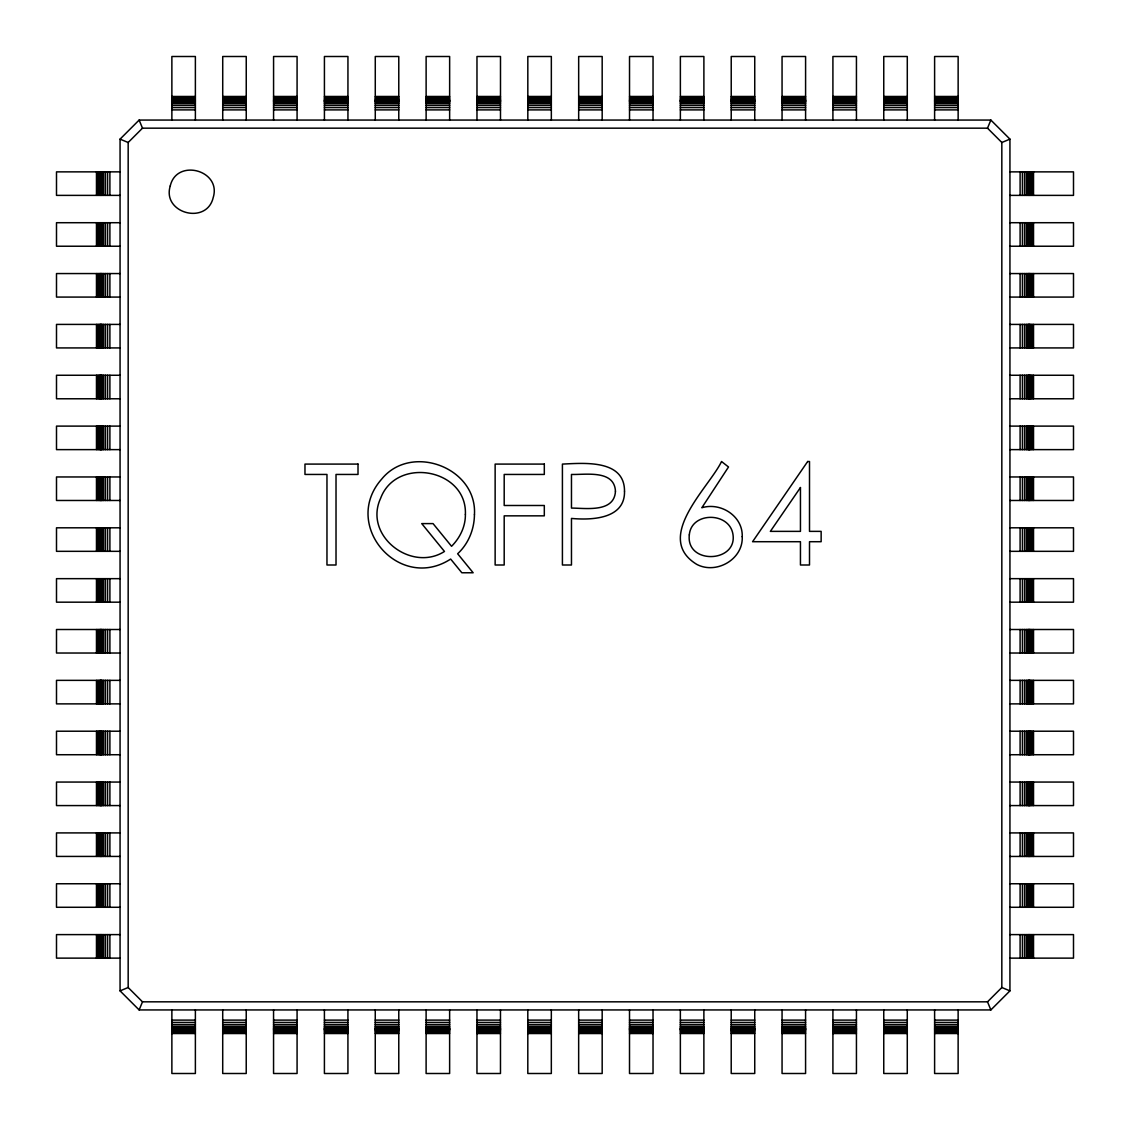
<?xml version="1.0" encoding="UTF-8"?>
<svg xmlns="http://www.w3.org/2000/svg" width="1130" height="1130" viewBox="0 0 1130 1130"><rect width="100%" height="100%" fill="white"/><g stroke="black" fill="none" stroke-linecap="round" stroke-linejoin="round"><path stroke-width="1.5" d="M139.131 1009.938L120.063 990.869L120.063 139.131L139.131 120.063L990.869 120.063L1009.938 139.131L1009.938 990.869L990.869 1009.938L139.131 1009.938L142.493 1001.83L128.17 987.507L128.17 142.493L142.493 128.17L987.507 128.17L1001.83 142.493L1001.83 987.507L987.507 1001.83L142.493 1001.83M987.507 128.17L990.869 120.063M1001.83 142.493L1009.938 139.131M120.063 990.869L128.17 987.507M171.873 96.474L195.377 96.474M222.723 96.474L246.241 96.474M273.573 96.474L297.077 96.474M324.423 96.474L347.941 96.474M375.273 96.474L398.777 96.474M426.123 96.474L449.641 96.474M476.973 96.474L500.491 96.474M527.823 96.474L551.341 96.474M578.673 96.474L602.177 96.474M629.523 96.474L653.041 96.474M680.373 96.474L703.891 96.474M731.223 96.474L754.741 96.474M782.059 96.474L805.591 96.474M832.909 96.474L856.441 96.474M883.759 96.474L907.291 96.474M934.609 96.474L958.141 96.474M171.873 97.914L195.377 97.914M222.723 97.914L246.241 97.914M273.573 97.914L297.077 97.914M324.423 97.914L347.941 97.914M375.273 97.914L398.777 97.914M426.123 97.914L449.641 97.914M476.973 97.914L500.491 97.914M527.823 97.914L551.341 97.914M578.673 97.914L602.177 97.914M629.523 97.914L653.041 97.914M680.373 97.914L703.891 97.914M731.223 97.914L754.741 97.914M782.059 97.914L805.591 97.914M832.909 97.914L856.441 97.914M883.759 97.914L907.291 97.914M934.609 97.914L958.141 97.914M171.873 99.172L195.377 99.172M222.723 99.172L246.241 99.172M273.573 99.172L297.077 99.172M324.423 99.172L347.941 99.172M375.273 99.172L398.777 99.172M426.123 99.172L449.641 99.172M476.973 99.172L500.491 99.172M527.823 99.172L551.341 99.172M578.673 99.172L602.177 99.172M629.523 99.172L653.041 99.172M680.373 99.172L703.891 99.172M731.223 99.172L754.741 99.172M782.059 99.172L805.591 99.172M832.909 99.172L856.441 99.172M883.759 99.172L907.291 99.172M934.609 99.172L958.141 99.172M171.873 100.146L195.377 100.146M222.723 100.146L246.241 100.146M273.573 100.146L297.077 100.146M324.423 100.146L347.941 100.146M375.273 100.146L398.777 100.146M426.123 100.146L449.641 100.146M476.973 100.146L500.491 100.146M527.823 100.146L551.341 100.146M578.673 100.146L602.177 100.146M629.523 100.146L653.041 100.146M680.373 100.146L703.891 100.146M731.223 100.146L754.741 100.146M782.059 100.146L805.591 100.146M832.909 100.146L856.441 100.146M883.759 100.146L907.291 100.146M934.609 100.146L958.141 100.146M171.873 100.782L195.377 100.782M222.723 100.782L246.241 100.782M273.573 100.782L297.077 100.782M324.423 100.782L347.941 100.782M375.273 100.782L398.777 100.782M426.123 100.782L449.641 100.782M476.973 100.782L500.491 100.782M527.823 100.782L551.341 100.782M578.673 100.782L602.177 100.782M629.523 100.782L653.041 100.782M680.373 100.782L703.891 100.782M731.223 100.782L754.741 100.782M782.059 100.782L805.591 100.782M832.909 100.782L856.441 100.782M883.759 100.782L907.291 100.782M934.609 100.782L958.141 100.782M171.873 100.994L195.377 100.994M222.723 100.994L246.241 100.994M273.573 100.994L297.077 100.994M324.423 100.994L347.941 100.994M375.273 100.994L398.777 100.994M426.123 100.994L449.641 100.994M476.973 100.994L500.491 100.994M527.823 100.994L551.341 100.994M578.673 100.994L602.177 100.994M629.523 100.994L653.041 100.994M680.373 100.994L703.891 100.994M731.223 100.994L754.741 100.994M782.059 100.994L805.591 100.994M832.909 100.994L856.441 100.994M883.759 100.994L907.291 100.994M934.609 100.994L958.141 100.994M171.873 101.29L195.377 101.29M222.723 101.29L246.241 101.29M273.573 101.29L297.077 101.29M324.423 101.29L347.941 101.29M375.273 101.29L398.777 101.29M426.123 101.29L449.641 101.29M476.973 101.29L500.491 101.29M527.823 101.29L551.341 101.29M578.673 101.29L602.177 101.29M629.523 101.29L653.041 101.29M680.373 101.29L703.891 101.29M731.223 101.29L754.741 101.29M782.059 101.29L805.591 101.29M832.909 101.29L856.441 101.29M883.759 101.29L907.291 101.29M934.609 101.29L958.141 101.29M171.873 102.18L195.377 102.18M222.723 102.18L246.241 102.18M273.573 102.18L297.077 102.18M324.423 102.18L347.941 102.18M375.273 102.18L398.777 102.18M426.123 102.18L449.641 102.18M476.973 102.18L500.491 102.18M527.823 102.18L551.341 102.18M578.673 102.18L602.177 102.18M629.523 102.18L653.041 102.18M680.373 102.18L703.891 102.18M731.223 102.18L754.741 102.18M782.059 102.18L805.591 102.18M832.909 102.18L856.441 102.18M883.759 102.18L907.291 102.18M934.609 102.18L958.141 102.18M171.873 103.607L195.377 103.607M222.723 103.607L246.241 103.607M273.573 103.607L297.077 103.607M324.423 103.607L347.941 103.607M375.273 103.607L398.777 103.607M426.123 103.607L449.641 103.607M476.973 103.607L500.491 103.607M527.823 103.607L551.341 103.607M578.673 103.607L602.177 103.607M629.523 103.607L653.041 103.607M680.373 103.607L703.891 103.607M731.223 103.607L754.741 103.607M782.059 103.607L805.591 103.607M832.909 103.607L856.441 103.607M883.759 103.607L907.291 103.607M934.609 103.607L958.141 103.607M171.873 105.443L195.377 105.443M222.723 105.443L246.241 105.443M273.573 105.443L297.077 105.443M324.423 105.443L347.941 105.443M375.273 105.443L398.777 105.443M426.123 105.443L449.641 105.443M476.973 105.443L500.491 105.443M527.823 105.443L551.341 105.443M578.673 105.443L602.177 105.443M629.523 105.443L653.041 105.443M680.373 105.443L703.891 105.443M731.223 105.443L754.741 105.443M782.059 105.443L805.591 105.443M832.909 105.443L856.441 105.443M883.759 105.443L907.291 105.443M934.609 105.443L958.141 105.443M171.873 107.59L195.377 107.59M222.723 107.59L246.241 107.59M273.573 107.59L297.077 107.59M324.423 107.59L347.941 107.59M375.273 107.59L398.777 107.59M426.123 107.59L449.641 107.59M476.973 107.59L500.491 107.59M527.823 107.59L551.341 107.59M578.673 107.59L602.177 107.59M629.523 107.59L653.041 107.59M680.373 107.59L703.891 107.59M731.223 107.59L754.741 107.59M782.059 107.59L805.591 107.59M832.909 107.59L856.441 107.59M883.759 107.59L907.291 107.59M934.609 107.59L958.141 107.59M171.873 109.892L195.377 109.892M222.723 109.892L246.241 109.892M273.573 109.892L297.077 109.892M324.423 109.892L347.941 109.892M375.273 109.892L398.777 109.892M426.123 109.892L449.641 109.892M476.973 109.892L500.491 109.892M527.823 109.892L551.341 109.892M578.673 109.892L602.177 109.892M629.523 109.892L653.041 109.892M680.373 109.892L703.891 109.892M731.223 109.892L754.741 109.892M782.059 109.892L805.591 109.892M832.909 109.892L856.441 109.892M883.759 109.892L907.291 109.892M934.609 109.892L958.141 109.892M120.063 171.859L56.5 171.873L56.5 195.377L120.063 195.377M1009.938 171.873L1073.5 171.873L1073.5 195.377L1009.938 195.377M120.063 222.709L56.5 222.709L56.5 246.227L120.063 246.227M1009.938 222.709L1073.5 222.709L1073.5 246.227L1009.938 246.227M120.063 273.559L56.5 273.559L56.5 297.077L120.063 297.077M1009.938 273.573L1073.5 273.559L1073.5 297.077L1009.938 297.077M120.063 324.409L56.5 324.409L56.5 347.927L120.063 347.927M1009.938 324.423L1073.5 324.409L1073.5 347.927L1009.938 347.927M120.063 375.259L56.5 375.259L56.5 398.777L120.063 398.777M1009.938 375.259L1073.5 375.259L1073.5 398.777L1009.938 398.777M120.063 426.109L56.5 426.109L56.5 449.627L120.063 449.627M1009.938 426.109L1073.5 426.109L1073.5 449.627L1009.938 449.627M120.063 476.959L56.5 476.959L56.5 500.477L120.063 500.477M1009.938 476.959L1073.5 476.959L1073.5 500.477L1009.938 500.477M120.063 527.809L56.5 527.809L56.5 551.327L120.063 551.327M1009.938 527.809L1073.5 527.809L1073.5 551.327L1009.938 551.327M120.063 578.659L56.5 578.659L56.5 602.177L120.063 602.177M1009.938 578.659L1073.5 578.659L1073.5 602.177L1009.938 602.177M120.063 629.509L56.5 629.509L56.5 653.027L120.063 653.027M1009.938 629.509L1073.5 629.509L1073.5 653.027L1009.938 653.027M120.063 680.359L56.5 680.359L56.5 703.877L120.063 703.877M1009.938 680.359L1073.5 680.359L1073.5 703.877L1009.938 703.877M120.063 731.209L56.5 731.209L56.5 754.727L120.063 754.727M1009.938 731.209L1073.5 731.209L1073.5 754.727L1009.938 754.727M120.063 782.059L56.5 782.059L56.5 805.577L120.063 805.577M1009.938 782.059L1073.5 782.059L1073.5 805.577L1009.938 805.577M120.063 832.909L56.5 832.909L56.5 856.427L120.063 856.427M1009.938 832.923L1073.5 832.909L1073.5 856.441L1009.938 856.441M120.063 883.759L56.5 883.759L56.5 907.277L120.063 907.277M1009.938 883.759L1073.5 883.759L1073.5 907.277L1009.938 907.277M120.063 934.609L56.5 934.609L56.5 958.127L120.063 958.127M1009.938 934.609L1073.5 934.609L1073.5 958.127L1009.938 958.141M171.873 1020.108L195.377 1020.108M222.709 1020.108L246.227 1020.108M273.559 1020.108L297.077 1020.108M324.409 1020.108L347.927 1020.108M375.259 1020.108L398.777 1020.108M426.109 1020.108L449.627 1020.108M476.959 1020.108L500.477 1020.108M527.809 1020.108L551.327 1020.108M578.659 1020.108L602.177 1020.108M629.509 1020.108L653.027 1020.108M680.359 1020.108L703.877 1020.108M731.209 1020.108L754.741 1020.108M782.059 1020.108L805.577 1020.108M832.909 1020.108L856.441 1020.108M883.759 1020.108L907.277 1020.108M934.609 1020.108L958.127 1020.108M171.873 1022.41L195.377 1022.41M222.709 1022.41L246.227 1022.41M273.559 1022.41L297.077 1022.41M324.409 1022.41L347.927 1022.41M375.259 1022.41L398.777 1022.41M426.109 1022.41L449.627 1022.41M476.959 1022.41L500.477 1022.41M527.809 1022.41L551.327 1022.41M578.659 1022.41L602.177 1022.41M629.509 1022.41L653.027 1022.41M680.359 1022.41L703.877 1022.41M731.209 1022.41L754.741 1022.41M782.059 1022.41L805.577 1022.41M832.909 1022.41L856.441 1022.41M883.759 1022.41L907.277 1022.41M934.609 1022.41L958.127 1022.41M171.873 1024.557L195.377 1024.557M222.709 1024.557L246.227 1024.557M273.559 1024.557L297.077 1024.557M324.409 1024.557L347.927 1024.557M375.259 1024.557L398.777 1024.557M426.109 1024.557L449.627 1024.557M476.959 1024.557L500.477 1024.557M527.809 1024.557L551.327 1024.557M578.659 1024.557L602.177 1024.557M629.509 1024.557L653.027 1024.557M680.359 1024.557L703.877 1024.557M731.209 1024.557L754.741 1024.557M782.059 1024.557L805.577 1024.557M832.909 1024.557L856.441 1024.557M883.759 1024.557L907.277 1024.557M934.609 1024.557L958.127 1024.557M171.873 1026.393L195.377 1026.393M222.709 1026.393L246.227 1026.393M273.559 1026.393L297.077 1026.393M324.409 1026.393L347.927 1026.393M375.259 1026.393L398.777 1026.393M426.109 1026.393L449.627 1026.393M476.959 1026.393L500.477 1026.393M527.809 1026.393L551.327 1026.393M578.659 1026.393L602.177 1026.393M629.509 1026.393L653.027 1026.393M680.359 1026.393L703.877 1026.393M731.209 1026.393L754.741 1026.393M782.059 1026.393L805.577 1026.393M832.909 1026.393L856.441 1026.393M883.759 1026.393L907.277 1026.393M934.609 1026.393L958.127 1026.393M171.873 1027.82L195.377 1027.82M222.709 1027.82L246.227 1027.82M273.559 1027.82L297.077 1027.82M324.409 1027.82L347.927 1027.82M375.259 1027.82L398.777 1027.82M426.109 1027.82L449.627 1027.82M476.959 1027.82L500.477 1027.82M527.809 1027.82L551.327 1027.82M578.659 1027.82L602.177 1027.82M629.509 1027.82L653.027 1027.82M680.359 1027.82L703.877 1027.82M731.209 1027.82L754.741 1027.82M782.059 1027.82L805.577 1027.82M832.909 1027.82L856.441 1027.82M883.759 1027.82L907.277 1027.82M934.609 1027.82L958.127 1027.82M171.873 1028.71L195.377 1028.71M222.709 1028.71L246.227 1028.71M273.559 1028.71L297.077 1028.71M324.409 1028.71L347.927 1028.71M375.259 1028.71L398.777 1028.71M426.109 1028.71L449.627 1028.71M476.959 1028.71L500.477 1028.71M527.809 1028.71L551.327 1028.71M578.659 1028.71L602.177 1028.71M629.509 1028.71L653.027 1028.71M680.359 1028.71L703.877 1028.71M731.209 1028.71L754.741 1028.71M782.059 1028.71L805.577 1028.71M832.909 1028.71L856.441 1028.71M883.759 1028.71L907.277 1028.71M934.609 1028.71L958.127 1028.71M171.873 1029.006L195.377 1029.006M222.709 1029.006L246.227 1029.006M273.559 1029.006L297.077 1029.006M324.409 1029.006L347.927 1029.006M375.259 1029.006L398.777 1029.006M426.109 1029.006L449.627 1029.006M476.959 1029.006L500.477 1029.006M527.809 1029.006L551.327 1029.006M578.659 1029.006L602.177 1029.006M629.509 1029.006L653.027 1029.006M680.359 1029.006L703.877 1029.006M731.209 1029.006L754.741 1029.006M782.059 1029.006L805.577 1029.006M832.909 1029.006L856.441 1029.006M883.759 1029.006L907.277 1029.006M934.609 1029.006L958.127 1029.006M171.873 1029.218L195.377 1029.218M222.709 1029.218L246.227 1029.218M273.559 1029.218L297.077 1029.218M324.409 1029.218L347.927 1029.218M375.259 1029.218L398.777 1029.218M426.109 1029.218L449.627 1029.218M476.959 1029.218L500.477 1029.218M527.809 1029.218L551.327 1029.218M578.659 1029.218L602.177 1029.218M629.509 1029.218L653.027 1029.218M680.359 1029.218L703.877 1029.218M731.209 1029.218L754.741 1029.218M782.059 1029.218L805.577 1029.218M832.909 1029.218L856.441 1029.218M883.759 1029.218L907.277 1029.218M934.609 1029.218L958.127 1029.218M171.873 1029.854L195.377 1029.854M222.709 1029.854L246.227 1029.854M273.559 1029.854L297.077 1029.854M324.409 1029.854L347.927 1029.854M375.259 1029.854L398.777 1029.854M426.109 1029.854L449.627 1029.854M476.959 1029.854L500.477 1029.854M527.809 1029.854L551.327 1029.854M578.659 1029.854L602.177 1029.854M629.509 1029.854L653.027 1029.854M680.359 1029.854L703.877 1029.854M731.209 1029.854L754.741 1029.854M782.059 1029.854L805.577 1029.854M832.909 1029.854L856.441 1029.854M883.759 1029.854L907.277 1029.854M934.609 1029.854L958.127 1029.854M171.873 1030.828L195.377 1030.828M222.709 1030.828L246.227 1030.828M273.559 1030.828L297.077 1030.828M324.409 1030.828L347.927 1030.828M375.259 1030.828L398.777 1030.828M426.109 1030.828L449.627 1030.828M476.959 1030.828L500.477 1030.828M527.809 1030.828L551.327 1030.828M578.659 1030.828L602.177 1030.828M629.509 1030.828L653.027 1030.828M680.359 1030.828L703.877 1030.828M731.209 1030.828L754.741 1030.828M782.059 1030.828L805.577 1030.828M832.909 1030.828L856.441 1030.828M883.759 1030.828L907.277 1030.828M934.609 1030.828L958.127 1030.828M171.873 1032.085L195.377 1032.085M222.709 1032.085L246.227 1032.085M273.559 1032.085L297.077 1032.085M324.409 1032.085L347.927 1032.085M375.259 1032.085L398.777 1032.085M426.109 1032.085L449.627 1032.085M476.959 1032.085L500.477 1032.085M527.809 1032.085L551.327 1032.085M578.659 1032.085L602.177 1032.085M629.509 1032.085L653.027 1032.085M680.359 1032.085L703.877 1032.085M731.209 1032.085L754.741 1032.085M782.059 1032.085L805.577 1032.085M832.909 1032.085L856.441 1032.085M883.759 1032.085L907.277 1032.085M934.609 1032.085L958.127 1032.085M171.873 1033.526L195.377 1033.526M222.709 1033.526L246.227 1033.526M273.559 1033.526L297.077 1033.526M324.409 1033.526L347.927 1033.526M375.259 1033.526L398.777 1033.526M426.109 1033.526L449.627 1033.526M476.959 1033.526L500.477 1033.526M527.809 1033.526L551.327 1033.526M578.659 1033.526L602.177 1033.526M629.509 1033.526L653.027 1033.526M680.359 1033.526L703.877 1033.526M731.209 1033.526L754.741 1033.526M782.059 1033.526L805.577 1033.526M832.909 1033.526L856.441 1033.526M883.759 1033.526L907.277 1033.526M934.609 1033.526L958.127 1033.526M120.063 139.131L128.17 142.493M1001.83 987.507L1009.938 990.869M987.507 1001.83L990.869 1009.938M139.131 120.063L142.493 128.17M1033.526 171.873L1033.526 195.377M1033.526 222.709L1033.526 246.227M1033.526 273.559L1033.526 297.077M1033.526 324.409L1033.526 347.927M1033.526 375.259L1033.526 398.777M1033.526 426.109L1033.526 449.627M1033.526 476.959L1033.526 500.477M1033.526 527.809L1033.526 551.327M1033.526 578.659L1033.526 602.177M1033.526 629.509L1033.526 653.027M1033.526 680.359L1033.526 703.877M1033.526 731.209L1033.526 754.727M1033.526 782.059L1033.526 805.577M1033.526 832.909L1033.526 856.441M1033.526 883.759L1033.526 907.277M1033.526 934.609L1033.526 958.127M1032.085 171.873L1032.085 195.377M1032.085 222.709L1032.085 246.227M1032.085 273.559L1032.085 297.077M1032.085 324.409L1032.085 347.927M1032.085 375.259L1032.085 398.777M1032.085 426.109L1032.085 449.627M1032.085 476.959L1032.085 500.477M1032.085 527.809L1032.085 551.327M1032.085 578.659L1032.085 602.177M1032.085 629.509L1032.085 653.027M1032.085 680.359L1032.085 703.877M1032.085 731.209L1032.085 754.727M1032.085 782.059L1032.085 805.577M1032.085 832.909L1032.085 856.441M1032.085 883.759L1032.085 907.277M1032.085 934.609L1032.085 958.127M1030.828 171.873L1030.828 195.377M1030.828 222.709L1030.828 246.227M1030.828 273.559L1030.828 297.077M1030.828 324.409L1030.828 347.927M1030.828 375.259L1030.828 398.777M1030.828 426.109L1030.828 449.627M1030.828 476.959L1030.828 500.477M1030.828 527.809L1030.828 551.327M1030.828 578.659L1030.828 602.177M1030.828 629.509L1030.828 653.027M1030.828 680.359L1030.828 703.877M1030.828 731.209L1030.828 754.727M1030.828 782.059L1030.828 805.577M1030.828 832.909L1030.828 856.441M1030.828 883.759L1030.828 907.277M1030.828 934.609L1030.828 958.127M1029.854 171.873L1029.854 195.377M1029.854 222.709L1029.854 246.227M1029.854 273.559L1029.854 297.077M1029.854 324.409L1029.854 347.927M1029.854 375.259L1029.854 398.777M1029.854 426.109L1029.854 449.627M1029.854 476.959L1029.854 500.477M1029.854 527.809L1029.854 551.327M1029.854 578.659L1029.854 602.177M1029.854 629.509L1029.854 653.027M1029.854 680.359L1029.854 703.877M1029.854 731.209L1029.854 754.727M1029.854 782.059L1029.854 805.577M1029.854 832.909L1029.854 856.441M1029.854 883.759L1029.854 907.277M1029.854 934.609L1029.854 958.127M1029.218 171.873L1029.218 195.377M1029.218 222.709L1029.218 246.227M1029.218 273.559L1029.218 297.077M1029.218 324.409L1029.218 347.927M1029.218 375.259L1029.218 398.777M1029.218 426.109L1029.218 449.627M1029.218 476.959L1029.218 500.477M1029.218 527.809L1029.218 551.327M1029.218 578.659L1029.218 602.177M1029.218 629.509L1029.218 653.027M1029.218 680.359L1029.218 703.877M1029.218 731.209L1029.218 754.727M1029.218 782.059L1029.218 805.577M1029.218 832.909L1029.218 856.441M1029.218 883.759L1029.218 907.277M1029.218 934.609L1029.218 958.127M1029.006 171.873L1029.006 195.377M1029.006 222.709L1029.006 246.227M1029.006 273.559L1029.006 297.077M1029.006 324.409L1029.006 347.927M1029.006 375.259L1029.006 398.777M1029.006 426.109L1029.006 449.627M1029.006 476.959L1029.006 500.477M1029.006 527.809L1029.006 551.327M1029.006 578.659L1029.006 602.177M1029.006 629.509L1029.006 653.027M1029.006 680.359L1029.006 703.877M1029.006 731.209L1029.006 754.727M1029.006 782.059L1029.006 805.577M1029.006 832.909L1029.006 856.441M1029.006 883.759L1029.006 907.277M1029.006 934.609L1029.006 958.127M1028.71 171.873L1028.71 195.377M1028.71 222.709L1028.71 246.227M1028.71 273.559L1028.71 297.077M1028.71 324.409L1028.71 347.927M1028.71 375.259L1028.71 398.777M1028.71 426.109L1028.71 449.627M1028.71 476.959L1028.71 500.477M1028.71 527.809L1028.71 551.327M1028.71 578.659L1028.71 602.177M1028.71 629.509L1028.71 653.027M1028.71 680.359L1028.71 703.877M1028.71 731.209L1028.71 754.727M1028.71 782.059L1028.71 805.577M1028.71 832.909L1028.71 856.441M1028.71 883.759L1028.71 907.277M1028.71 934.609L1028.71 958.127M1027.82 171.873L1027.82 195.377M1027.82 222.709L1027.82 246.227M1027.82 273.559L1027.82 297.077M1027.82 324.409L1027.82 347.927M1027.82 375.259L1027.82 398.777M1027.82 426.109L1027.82 449.627M1027.82 476.959L1027.82 500.477M1027.82 527.809L1027.82 551.327M1027.82 578.659L1027.82 602.177M1027.82 629.509L1027.82 653.027M1027.82 680.359L1027.82 703.877M1027.82 731.209L1027.82 754.727M1027.82 782.059L1027.82 805.577M1027.82 832.909L1027.82 856.441M1027.82 883.759L1027.82 907.277M1027.82 934.609L1027.82 958.127M1026.393 171.873L1026.393 195.377M1026.393 222.709L1026.393 246.227M1026.393 273.559L1026.393 297.077M1026.393 324.409L1026.393 347.927M1026.393 375.259L1026.393 398.777M1026.393 426.109L1026.393 449.627M1026.393 476.959L1026.393 500.477M1026.393 527.809L1026.393 551.327M1026.393 578.659L1026.393 602.177M1026.393 629.509L1026.393 653.027M1026.393 680.359L1026.393 703.877M1026.393 731.209L1026.393 754.727M1026.393 782.059L1026.393 805.577M1026.393 832.909L1026.393 856.441M1026.393 883.759L1026.393 907.277M1026.393 934.609L1026.393 958.127M1024.557 171.873L1024.557 195.377M1024.557 222.723L1024.557 246.241M1024.557 273.573L1024.557 297.091M1024.557 324.423L1024.557 347.941M1024.557 375.259L1024.557 398.777M1024.557 426.109L1024.557 449.627M1024.557 476.959L1024.557 500.477M1024.557 527.809L1024.557 551.327M1024.557 578.659L1024.557 602.177M1024.557 629.509L1024.557 653.027M1024.557 680.359L1024.557 703.877M1024.557 731.209L1024.557 754.727M1024.557 782.059L1024.557 805.591M1024.557 832.923L1024.557 856.441M1024.557 883.759L1024.557 907.291M1024.557 934.623L1024.557 958.141M1022.41 171.873L1022.41 195.377M1022.41 222.723L1022.41 246.241M1022.41 273.573L1022.41 297.091M1022.41 324.423L1022.41 347.941M1022.41 375.259L1022.41 398.777M1022.41 426.109L1022.41 449.627M1022.41 476.959L1022.41 500.477M1022.41 527.809L1022.41 551.327M1022.41 578.659L1022.41 602.177M1022.41 629.509L1022.41 653.027M1022.41 680.359L1022.41 703.877M1022.41 731.209L1022.41 754.727M1022.41 782.059L1022.41 805.591M1022.41 832.923L1022.41 856.441M1022.41 883.759L1022.41 907.291M1022.41 934.623L1022.41 958.141M1020.108 171.873L1020.108 195.377M1020.108 222.723L1020.108 246.241M1020.108 273.573L1020.108 297.091M1020.108 324.423L1020.108 347.941M1020.108 375.259L1020.108 398.777M1020.108 426.109L1020.108 449.627M1020.108 476.959L1020.108 500.477M1020.108 527.809L1020.108 551.327M1020.108 578.659L1020.108 602.177M1020.108 629.509L1020.108 653.027M1020.108 680.359L1020.108 703.877M1020.108 731.209L1020.108 754.727M1020.108 782.059L1020.108 805.591M1020.108 832.923L1020.108 856.441M1020.108 883.759L1020.108 907.291M1020.108 934.623L1020.108 958.141M958.141 120.063L958.141 56.5L934.609 56.5L934.609 120.063M958.127 1009.938L958.127 1073.5L934.609 1073.5L934.609 1009.938M907.291 120.063L907.291 56.5L883.759 56.5L883.759 120.063M907.277 1009.938L907.277 1073.5L883.759 1073.5L883.759 1009.938M856.441 120.063L856.441 56.5L832.909 56.5L832.909 120.063M856.441 1009.938L856.441 1073.5L832.909 1073.5L832.909 1009.938M805.591 120.063L805.591 56.5L782.059 56.5L782.059 120.063M805.577 1009.938L805.577 1073.5L782.059 1073.5L782.059 1009.938M754.741 120.063L754.741 56.5L731.223 56.5L731.223 120.063M754.741 1009.938L754.741 1073.5L731.209 1073.5L731.209 1009.938M703.891 120.063L703.891 56.5L680.373 56.5L680.373 120.063M703.877 1009.938L703.877 1073.5L680.359 1073.5L680.359 1009.938M653.041 120.063L653.041 56.5L629.523 56.5L629.523 120.063M653.027 1009.938L653.027 1073.5L629.509 1073.5L629.509 1009.938M602.177 120.063L602.177 56.5L578.673 56.5L578.673 120.063M602.177 1009.938L602.177 1073.5L578.659 1073.5L578.659 1009.938M551.341 120.063L551.341 56.5L527.823 56.5L527.823 120.063M551.327 1009.938L551.327 1073.5L527.809 1073.5L527.809 1009.938M500.491 120.063L500.491 56.5L476.973 56.5L476.973 120.063M500.477 1009.938L500.477 1073.5L476.959 1073.5L476.959 1009.938M449.641 120.063L449.641 56.5L426.123 56.5L426.123 120.063M449.627 1009.938L449.627 1073.5L426.109 1073.5L426.109 1009.938M398.777 120.063L398.777 56.5L375.273 56.5L375.273 120.063M398.777 1009.938L398.777 1073.5L375.259 1073.5L375.259 1009.938M347.941 120.063L347.941 56.5L324.423 56.5L324.423 120.063M347.927 1009.938L347.927 1073.5L324.409 1073.5L324.409 1009.938M297.077 120.063L297.077 56.5L273.573 56.5L273.573 120.063M297.077 1009.938L297.077 1073.5L273.559 1073.5L273.559 1009.938M246.241 120.063L246.241 56.5L222.723 56.5L222.723 120.063M246.227 1009.938L246.227 1073.5L222.709 1073.5L222.709 1009.938M195.377 120.063L195.377 56.5L171.873 56.5L171.873 120.063M195.377 1009.938L195.377 1073.5L171.873 1073.5L171.873 1009.938M109.892 171.859L109.892 195.377M109.892 222.709L109.892 246.227M109.892 273.559L109.892 297.077M109.892 324.409L109.892 347.927M109.892 375.259L109.892 398.777M109.892 426.109L109.892 449.627M109.892 476.959L109.892 500.477M109.892 527.809L109.892 551.327M109.892 578.659L109.892 602.177M109.892 629.509L109.892 653.027M109.892 680.359L109.892 703.877M109.892 731.209L109.892 754.727M109.892 782.059L109.892 805.577M109.892 832.909L109.892 856.441M109.892 883.759L109.892 907.277M109.892 934.609L109.892 958.127M107.59 171.859L107.59 195.377M107.59 222.709L107.59 246.227M107.59 273.559L107.59 297.077M107.59 324.409L107.59 347.927M107.59 375.259L107.59 398.777M107.59 426.109L107.59 449.627M107.59 476.959L107.59 500.477M107.59 527.809L107.59 551.327M107.59 578.659L107.59 602.177M107.59 629.509L107.59 653.027M107.59 680.359L107.59 703.877M107.59 731.209L107.59 754.727M107.59 782.059L107.59 805.577M107.59 832.909L107.59 856.441M107.59 883.759L107.59 907.277M107.59 934.609L107.59 958.127M105.443 171.859L105.443 195.377M105.443 222.709L105.443 246.227M105.443 273.559L105.443 297.077M105.443 324.409L105.443 347.927M105.443 375.259L105.443 398.777M105.443 426.109L105.443 449.627M105.443 476.959L105.443 500.477M105.443 527.809L105.443 551.327M105.443 578.659L105.443 602.177M105.443 629.509L105.443 653.027M105.443 680.359L105.443 703.877M105.443 731.209L105.443 754.727M105.443 782.059L105.443 805.577M105.443 832.909L105.443 856.441M105.443 883.759L105.443 907.277M105.443 934.609L105.443 958.127M103.607 171.859L103.607 195.377M103.607 222.709L103.607 246.227M103.607 273.559L103.607 297.077M103.607 324.409L103.607 347.927M103.607 375.259L103.607 398.777M103.607 426.109L103.607 449.627M103.607 476.959L103.607 500.477M103.607 527.809L103.607 551.327M103.607 578.659L103.607 602.177M103.607 629.509L103.607 653.027M103.607 680.359L103.607 703.877M103.607 731.209L103.607 754.727M103.607 782.059L103.607 805.577M103.607 832.909L103.607 856.427M103.607 883.759L103.607 907.277M103.607 934.609L103.607 958.127M102.18 171.859L102.18 195.377M102.18 222.709L102.18 246.227M102.18 273.559L102.18 297.077M102.18 324.409L102.18 347.927M102.18 375.259L102.18 398.777M102.18 426.109L102.18 449.627M102.18 476.959L102.18 500.477M102.18 527.809L102.18 551.327M102.18 578.659L102.18 602.177M102.18 629.509L102.18 653.027M102.18 680.359L102.18 703.877M102.18 731.209L102.18 754.727M102.18 782.059L102.18 805.577M102.18 832.909L102.18 856.427M102.18 883.759L102.18 907.277M102.18 934.609L102.18 958.127M101.29 171.859L101.29 195.377M101.29 222.709L101.29 246.227M101.29 273.559L101.29 297.077M101.29 324.409L101.29 347.927M101.29 375.259L101.29 398.777M101.29 426.109L101.29 449.627M101.29 476.959L101.29 500.477M101.29 527.809L101.29 551.327M101.29 578.659L101.29 602.177M101.29 629.509L101.29 653.027M101.29 680.359L101.29 703.877M101.29 731.209L101.29 754.727M101.29 782.059L101.29 805.577M101.29 832.909L101.29 856.427M101.29 883.759L101.29 907.277M101.29 934.609L101.29 958.127M100.994 171.859L100.994 195.377M100.994 222.709L100.994 246.227M100.994 273.559L100.994 297.077M100.994 324.409L100.994 347.927M100.994 375.259L100.994 398.777M100.994 426.109L100.994 449.627M100.994 476.959L100.994 500.477M100.994 527.809L100.994 551.327M100.994 578.659L100.994 602.177M100.994 629.509L100.994 653.027M100.994 680.359L100.994 703.877M100.994 731.209L100.994 754.727M100.994 782.059L100.994 805.577M100.994 832.909L100.994 856.427M100.994 883.759L100.994 907.277M100.994 934.609L100.994 958.127M100.782 171.859L100.782 195.377M100.782 222.709L100.782 246.227M100.782 273.559L100.782 297.077M100.782 324.409L100.782 347.927M100.782 375.259L100.782 398.777M100.782 426.109L100.782 449.627M100.782 476.959L100.782 500.477M100.782 527.809L100.782 551.327M100.782 578.659L100.782 602.177M100.782 629.509L100.782 653.027M100.782 680.359L100.782 703.877M100.782 731.209L100.782 754.727M100.782 782.059L100.782 805.577M100.782 832.909L100.782 856.427M100.782 883.759L100.782 907.277M100.782 934.609L100.782 958.127M100.146 171.859L100.146 195.377M100.146 222.709L100.146 246.227M100.146 273.559L100.146 297.077M100.146 324.409L100.146 347.927M100.146 375.259L100.146 398.777M100.146 426.109L100.146 449.627M100.146 476.959L100.146 500.477M100.146 527.809L100.146 551.327M100.146 578.659L100.146 602.177M100.146 629.509L100.146 653.027M100.146 680.359L100.146 703.877M100.146 731.209L100.146 754.727M100.146 782.059L100.146 805.577M100.146 832.909L100.146 856.427M100.146 883.759L100.146 907.277M100.146 934.609L100.146 958.127M99.172 171.873L99.172 195.377M99.172 222.709L99.172 246.227M99.172 273.559L99.172 297.077M99.172 324.409L99.172 347.927M99.172 375.259L99.172 398.777M99.172 426.109L99.172 449.627M99.172 476.959L99.172 500.477M99.172 527.809L99.172 551.327M99.172 578.659L99.172 602.177M99.172 629.509L99.172 653.027M99.172 680.359L99.172 703.877M99.172 731.209L99.172 754.727M99.172 782.059L99.172 805.577M99.172 832.909L99.172 856.427M99.172 883.759L99.172 907.277M99.172 934.609L99.172 958.127M97.914 171.873L97.914 195.377M97.914 222.709L97.914 246.227M97.914 273.559L97.914 297.077M97.914 324.409L97.914 347.927M97.914 375.259L97.914 398.777M97.914 426.109L97.914 449.627M97.914 476.959L97.914 500.477M97.914 527.809L97.914 551.327M97.914 578.659L97.914 602.177M97.914 629.509L97.914 653.027M97.914 680.359L97.914 703.877M97.914 731.209L97.914 754.727M97.914 782.059L97.914 805.577M97.914 832.909L97.914 856.427M97.914 883.759L97.914 907.277M97.914 934.609L97.914 958.127M96.474 171.873L96.474 195.377M96.474 222.709L96.474 246.227M96.474 273.559L96.474 297.077M96.474 324.409L96.474 347.927M96.474 375.259L96.474 398.777M96.474 426.109L96.474 449.627M96.474 476.959L96.474 500.477M96.474 527.809L96.474 551.327M96.474 578.659L96.474 602.177M96.474 629.509L96.474 653.027M96.474 680.359L96.474 703.877M96.474 731.209L96.474 754.727M96.474 782.059L96.474 805.577M96.474 832.909L96.474 856.427M96.474 883.759L96.474 907.277M96.474 934.609L96.474 958.127M689.314 534.886C685.811 565.226 738.949 562.867 732.734 533.148C728.073 511.692 691.292 511.932 689.314 534.886M465.391 514.404C465.56 526.495 459.981 537.852 451.562 546.298L433.044 523.6L421.744 523.6L444.471 551.454C411.264 572.642 363.21 535.662 380.641 498.245C396.39 455.997 467.241 468.837 465.391 514.404M624.509 491.155C625.229 519.094 591.64 520.266 571.469 518.43L571.469 565L562.415 565L562.415 464.091C584.267 463.06 624.593 459.402 624.509 491.155M615.455 491.197C614.381 512.808 585.962 508.175 571.469 508.076L571.469 474.445C585.764 474.882 614.325 469.572 615.455 491.197M742.226 536.679C743.328 559.392 716.208 574.732 696.716 564.35C653.041 537.64 709.259 487.242 721.533 461.506L728.511 466.987L701.843 507.751C720.785 501.946 743.046 516.184 742.226 536.679M474.445 514.673C474.275 529.334 468.456 543.728 457.65 553.757L473.145 572.769L461.845 572.769L450.658 559.053C399.271 592.445 340.879 524.956 381.77 479.007C411.292 442.805 477.326 467.665 474.445 514.673M170.249 185.97C161.802 213.302 206.875 225.379 213.217 197.496C221.664 170.164 176.591 158.087 170.249 185.97M807.668 461.506L752.58 541.708L800.45 541.708L800.45 565L809.504 565L809.504 541.708L821.143 541.708L821.143 531.368L809.504 531.368L809.504 461.506L807.668 461.506M800.45 487.539L770.363 531.368L800.45 531.368L800.45 487.539M358.012 464.091L304.973 464.091L304.973 474.445L326.966 474.445L326.966 565L336.02 565L336.02 474.445L358.012 474.445L358.012 464.091M544.307 464.091L495.138 464.091L495.138 565L504.192 565L504.192 515.845L544.307 515.845L544.307 505.491L504.192 505.491L504.192 474.445L544.307 474.445L544.307 464.091"/></g></svg>
